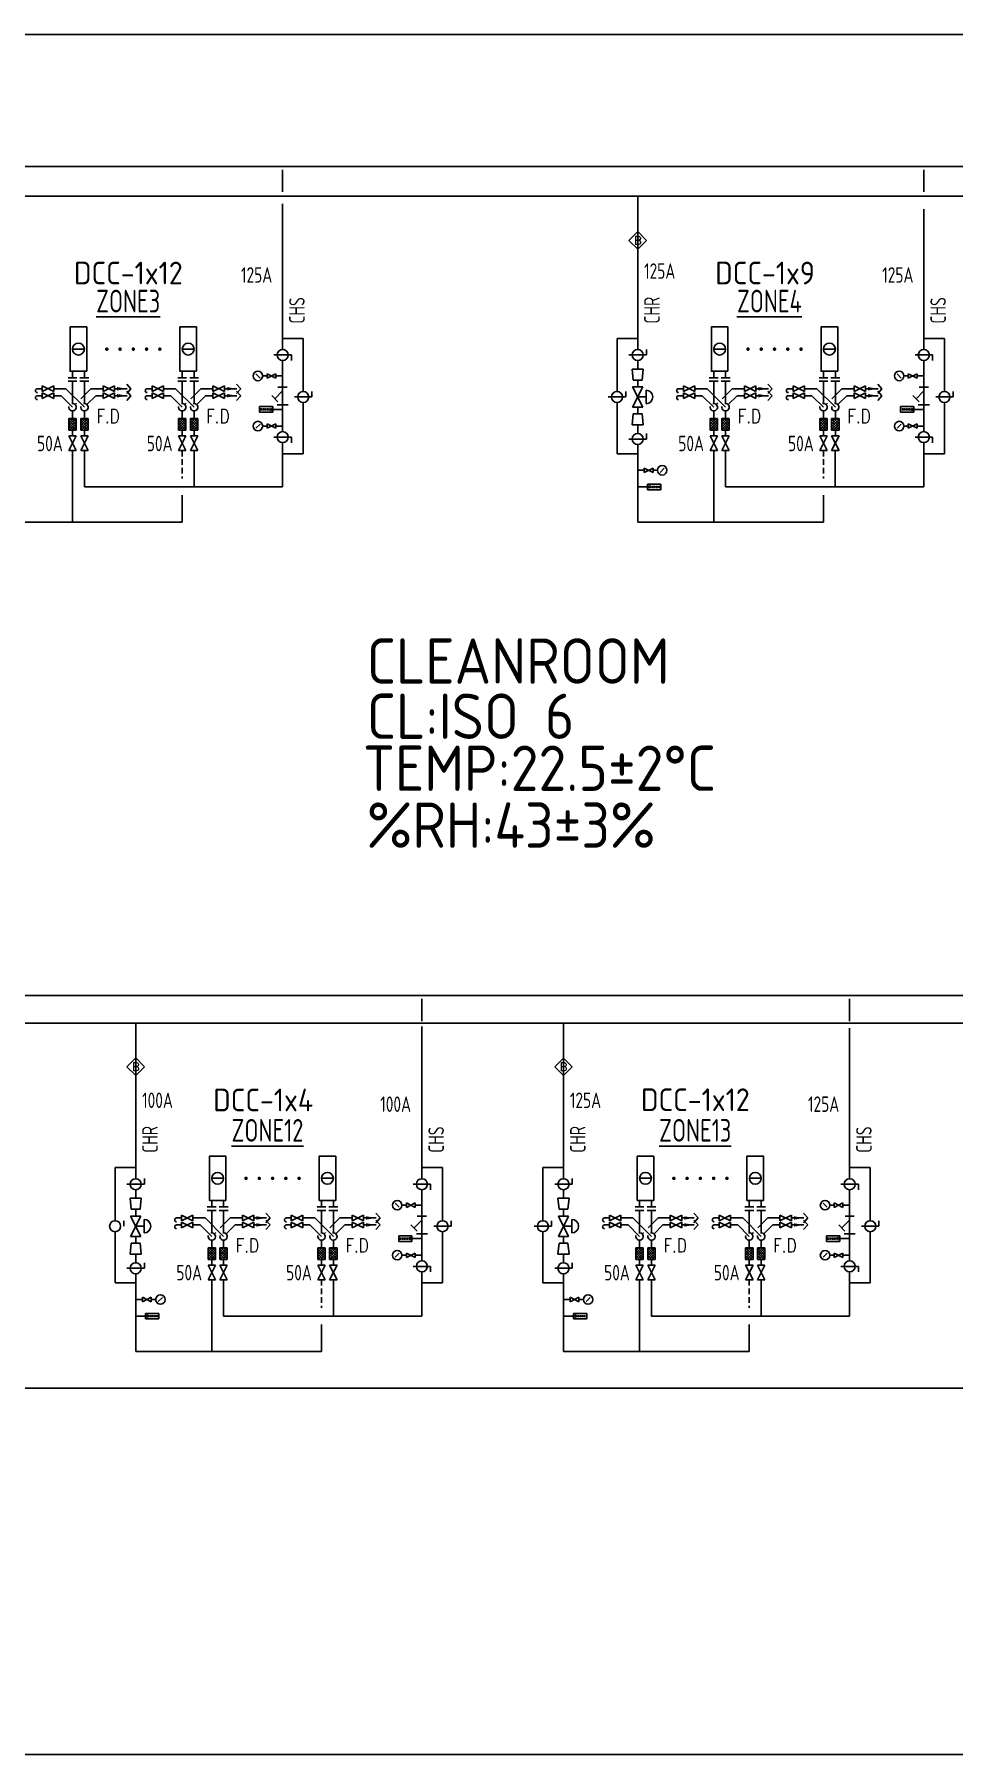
# Model space of a CAD drawing. Header units: millimetres. Extents: x 4929 to 7191, y -208 to 1486.
# Drawn here: x 5587.8 to 5790.6, y 722.6 to 1101.9 of the extents above; entities that cross this region are included whole.
import ezdxf
from ezdxf.enums import TextEntityAlignment as Align

# ---------------------------------------------------------------- set-up
doc = ezdxf.new("R2010")
doc.units = ezdxf.units.MM
doc.linetypes.add('HIDDEN', pattern=[9.525, 6.35, -3.175])
doc.linetypes.add('HIDDEN2', pattern=[0.1875, 0.125, -0.0625])
for name, color, linetype in [('0-CHR-中溫', 30, 'Continuous'), ('0-CHS-中溫', 3, 'Continuous'), ('A-DETL-01', 1, 'Continuous'), ('M-CEQPM-TEXT', 3, 'Continuous'), ('M-CPIPE-TEXT', 3, 'Continuous'), ('M-CPIPE-VAVE', 2, 'Continuous'), ('M-CWTR-PIPE', 130, 'Continuous'), ('M-EQPM-TXT', 4, 'Continuous'), ('M-HVAC-CMAH', 3, 'Continuous'), ('M-PIPE-CHWR20', 110, 'Continuous'), ('U-PCW-VALVE', 2, 'Continuous')]:
    doc.layers.add(name, color=color, linetype=linetype)
doc.styles.add('AA-TXT', font='isocp.shx', dxfattribs={"bigfont": 'chineset.shx'})
doc.styles.add('STDTEXT', font='simplex.shx', dxfattribs={"bigfont": 'china.shx'})

# ---------------------------------------------------------------- blocks, each defined once
blk = doc.blocks.new('DIM3')
blk.add_solid([(40, -6.7), (40, 6.7), (0, 0)])
blk = doc.blocks.new('DCC PIPE')
at = {"layer": 'U-PCW-VALVE'}
h = blk.add_hatch(dxfattribs=at)
h.set_pattern_fill('ANSI37', color=256, scale=2.66144, angle=90, style=0)
h.set_pattern_definition([(135, (188.80367, -130.49455), (-0.2352403, -0.2352403), []), (225, (188.80367, -130.49455), (0.2352403, -0.2352403), [])])
h.paths.add_polyline_path([(-0.67, 3.67), (-0.67, 5.8), (0.67, 5.8), (0.67, 3.67)])
h = blk.add_hatch(dxfattribs=at)
h.set_pattern_fill('ANSI37', color=256, scale=2.66144, angle=90, style=0)
h.set_pattern_definition([(135, (190.9487, -130.49455), (-0.2352403, -0.2352403), []), (225, (190.9487, -130.49455), (0.2352403, -0.2352403), [])])
h.paths.add_polyline_path([(1.48, 3.67), (1.48, 5.8), (2.81, 5.8), (2.81, 3.67)])
h = blk.add_hatch(dxfattribs=at)
h.set_pattern_fill('ANSI37', color=256, scale=2.66144, angle=90, style=0)
h.set_pattern_definition([(135, (208.65864, -130.49455), (-0.2352403, -0.2352403), []), (225, (208.65864, -130.49455), (0.2352403, -0.2352403), [])])
h.paths.add_polyline_path([(19.19, 3.67), (19.19, 5.8), (20.52, 5.8), (20.52, 3.67)])
h = blk.add_hatch(dxfattribs=at)
h.set_pattern_fill('ANSI37', color=256, scale=2.66144, angle=90, style=0)
h.set_pattern_definition([(135, (210.80367, -130.49455), (-0.2352403, -0.2352403), []), (225, (210.80367, -130.49455), (0.2352403, -0.2352403), [])])
h.paths.add_polyline_path([(21.33, 3.67), (21.33, 5.8), (22.67, 5.8), (22.67, 3.67)])
at = {"layer": '0-CHR-中溫', "ltscale": 1000}
for p, q in [((0, 12.53), (0, 8.51)), ((19.85, 12.53), (19.85, 8.51)), ((0, 7.18), (0, 5.8)), ((19.85, 7.18), (19.85, 5.8)), ((0, 3.67), (0, 2.67)), ((19.85, 3.67), (19.85, 2.67))]:
    blk.add_line(p, q, dxfattribs=at)
for centre in [(0, 7.84), (19.85, 7.84)]:
    blk.add_arc(centre, 0.667, 167.3219, 102.6781, dxfattribs=at)
at = {"layer": '0-CHS-中溫', "ltscale": 1000}
for p, q in [((2.15, 12.53), (2.15, 8.51)), ((22, 12.53), (22, 8.51)), ((2.15, 7.18), (2.15, 5.8)), ((22, 7.18), (22, 5.8)), ((2.15, 3.67), (2.15, 2.67)), ((22, 3.67), (22, 2.67))]:
    blk.add_line(p, q, dxfattribs=at)
for centre in [(2.15, 7.84), (22, 7.84)]:
    blk.add_arc(centre, 0.667, 167.3219, 102.6781, dxfattribs=at)
at = {"layer": 'M-CPIPE-VAVE'}
for p, q in [((-5.47, 11.18), (-6.35, 11.18)), ((-5.47, 9.92), (-6.35, 9.92)), ((-3.4, 11.7), (-5.47, 10.66)), ((-5.47, 11.7), (-3.4, 10.66)), ((-5.47, 11.7), (-5.47, 10.66)), ((-3.4, 10.44), (-5.47, 9.41)), ((-5.47, 10.44), (-3.4, 9.41)), ((-5.47, 10.44), (-5.47, 9.41)), ((-3.4, 10.66), (-3.4, 11.7)), ((-1.19, 11.18), (-3.4, 11.18)), ((-3.4, 9.41), (-3.4, 10.44)), ((-2.08, 9.92), (-3.4, 9.92)), ((0, 7.84), (-2.08, 9.92)), ((2.15, 7.84), (-1.19, 11.18)), ((1.53, 9.37), (3.34, 11.18)), ((2.62, 8.31), (4.23, 9.92)), ((3.34, 11.18), (5.55, 11.18)), ((4.23, 9.92), (5.55, 9.92)), ((5.55, 10.66), (5.55, 11.7)), ((7.62, 11.7), (5.55, 10.66)), ((5.55, 11.7), (7.62, 10.66)), ((5.55, 9.41), (5.55, 10.44)), ((7.62, 10.44), (5.55, 9.41)), ((5.55, 10.44), (7.62, 9.41)), ((7.62, 11.7), (7.62, 10.66)), ((9.89, 11.18), (7.62, 11.18)), ((7.62, 10.44), (7.62, 9.41)), ((9.89, 9.92), (7.62, 9.92)), ((9.81, 12.03), (10.58, 11.18)), ((9.81, 10.33), (10.58, 11.18)), ((9.81, 10.77), (10.58, 9.92)), ((9.81, 9.07), (10.58, 9.92)), ((14.38, 11.18), (13.5, 11.18)), ((14.38, 9.92), (13.5, 9.92)), ((16.45, 11.7), (14.38, 10.66)), ((14.38, 11.7), (16.45, 10.66)), ((14.38, 11.7), (14.38, 10.66)), ((16.45, 10.44), (14.38, 9.41)), ((14.38, 10.44), (16.45, 9.41)), ((14.38, 10.44), (14.38, 9.41)), ((16.45, 10.66), (16.45, 11.7)), ((18.66, 11.18), (16.45, 11.18)), ((16.45, 9.41), (16.45, 10.44)), ((17.77, 9.92), (16.45, 9.92)), ((19.85, 7.84), (17.77, 9.92)), ((22, 7.84), (18.66, 11.18)), ((21.38, 9.37), (23.19, 11.18)), ((22.47, 8.31), (24.08, 9.92)), ((23.19, 11.18), (25.4, 11.18)), ((24.08, 9.92), (25.4, 9.92)), ((25.4, 10.66), (25.4, 11.7)), ((27.47, 11.7), (25.4, 10.66)), ((25.4, 11.7), (27.47, 10.66)), ((25.4, 9.41), (25.4, 10.44)), ((27.47, 10.44), (25.4, 9.41)), ((25.4, 10.44), (27.47, 9.41)), ((27.47, 11.7), (27.47, 10.66)), ((29.74, 11.18), (27.47, 11.18)), ((27.47, 10.44), (27.47, 9.41)), ((29.74, 9.92), (27.47, 9.92)), ((29.67, 12.03), (30.44, 11.18)), ((29.67, 10.33), (30.44, 11.18)), ((29.67, 10.77), (30.44, 9.92)), ((29.67, 9.07), (30.44, 9.92)), ((0.47, 8.31), (0.74, 8.58)), ((20.33, 8.31), (20.59, 8.58))]:
    blk.add_line(p, q, dxfattribs=at)
for centre in [(-6.35, 10.83), (-6.35, 9.57), (13.5, 10.83), (13.5, 9.57)]:
    blk.add_arc(centre, 0.35, 90, 270, dxfattribs=at)
at = {"layer": 'M-CWTR-PIPE'}
for p, q in [((0.18, 18.35), (1.96, 18.35)), ((20.04, 18.35), (21.82, 18.35)), ((-0.8, 13.17), (0.8, 13.17)), ((0, 14.35), (0, 13.17)), ((2.95, 13.17), (1.35, 13.17)), ((2.15, 14.35), (2.15, 13.17)), ((19.05, 13.17), (20.65, 13.17)), ((19.85, 14.35), (19.85, 13.17)), ((22.8, 13.17), (21.2, 13.17)), ((22, 14.35), (22, 13.17))]:
    blk.add_line(p, q, dxfattribs=at)
for points in [[(2.57, 14.35), (2.57, 22.35), (-0.43, 22.35), (-0.43, 14.35)], [(22.43, 14.35), (22.43, 22.35), (19.43, 22.35), (19.43, 14.35)]]:
    blk.add_lwpolyline(points, close=True, dxfattribs=at)
for centre in [(1.07, 18.35), (20.93, 18.35)]:
    blk.add_circle(centre, 1.07, dxfattribs=at)
at = {"layer": 'M-HVAC-CMAH', "const_width": 0.32}
for points in [[(6.36, 18.34, 1), (6.04, 18.34, 1)], [(8.76, 18.34, 1), (8.44, 18.34, 1)], [(11.16, 18.34, 1), (10.84, 18.34, 1)], [(13.56, 18.34, 1), (13.24, 18.34, 1)], [(15.96, 18.34, 1), (15.64, 18.34, 1)]]:
    blk.add_lwpolyline(points, format="xyb", close=True, dxfattribs=at)
at = {"layer": 'U-PCW-VALVE'}
for p, q in [((-0.8, 12.53), (0.8, 12.53)), ((2.95, 12.53), (1.35, 12.53)), ((19.05, 12.53), (20.65, 12.53)), ((22.8, 12.53), (21.2, 12.53)), ((-0.67, 5.8), (0.67, 5.8)), ((-0.67, 3.67), (-0.67, 5.8)), ((0.67, 3.67), (-0.67, 3.67)), ((0.67, 5.8), (0.67, 3.67)), ((1.48, 5.8), (2.81, 5.8)), ((1.48, 3.67), (1.48, 5.8)), ((2.81, 3.67), (1.48, 3.67)), ((2.81, 5.8), (2.81, 3.67)), ((19.19, 5.8), (20.52, 5.8)), ((19.19, 3.67), (19.19, 5.8)), ((20.52, 3.67), (19.19, 3.67)), ((20.52, 5.8), (20.52, 3.67)), ((21.33, 5.8), (22.67, 5.8)), ((21.33, 3.67), (21.33, 5.8)), ((22.67, 3.67), (21.33, 3.67)), ((22.67, 5.8), (22.67, 3.67)), ((0.67, 2.67), (-0.67, 2.67)), ((-0.67, 0), (0.67, 2.67)), ((-0.67, 2.67), (0.67, 0)), ((-0.67, 0), (0.67, 0)), ((1.48, 2.67), (2.81, 2.67)), ((2.81, 2.67), (1.48, 0)), ((2.81, 0), (1.48, 2.67)), ((2.81, 0), (1.48, 0)), ((20.52, 2.67), (19.19, 2.67)), ((19.19, 2.67), (20.52, 0)), ((19.19, 0), (20.52, 2.67)), ((19.19, 0), (20.52, 0)), ((21.33, 2.67), (22.67, 2.67)), ((22.67, 0), (21.33, 2.67)), ((22.67, 2.67), (21.33, 0)), ((22.67, 0), (21.33, 0))]:
    blk.add_line(p, q, dxfattribs=at)
at = {"layer": 'M-CPIPE-VAVE', "linetype": 'HIDDEN2', "xscale": -0.04545454545450411, "yscale": 0.04545454545450411, "zscale": 0.045454545454545}
for p in [(9.89, 11.18), (9.89, 9.92), (29.74, 11.18), (29.74, 9.92)]:
    blk.add_blockref('DIM3', p, dxfattribs=at)

msp = doc.modelspace()

# ---------------------------------------------------------------- linework, layer by layer
at = {"layer": '0-CHR-中溫', "ltscale": 1000}
for p, q in [((5183.71, 1066.26), (6147.72, 1066.27)), ((5254.02, 1066.26), (6147.73, 1066.26)), ((5720.91, 1032.41), (5720.91, 1066.19)), ((5716.36, 1034.88), (5716.36, 1023.18)), ((5720.91, 1034.88), (5716.36, 1034.88)), ((5720.91, 1030), (5720.91, 1028.12)), ((5720.91, 1025.68), (5720.91, 1024.21)), ((5716.36, 1020.74), (5716.36, 1009.45)), ((5720.91, 1018.23), (5720.91, 1019.7)), ((5720.91, 1015.79), (5720.91, 1013.91)), ((5596.22, 1010.14), (5596.22, 994.33)), ((5720.91, 1009.45), (5716.36, 1009.45)), ((5720.91, 1011.47), (5720.91, 994.33)), ((5737.69, 1010.14), (5737.69, 994.33)), ((5620.43, 1000.3), (5620.43, 994.33)), ((5761.9, 1000.3), (5761.9, 994.33)), ((5579.44, 994.33), (5596.22, 994.33)), ((5620.43, 994.33), (5596.22, 994.33)), ((5720.91, 994.33), (5737.69, 994.33)), ((5761.9, 994.33), (5737.69, 994.33)), ((5086.07, 883.92), (6071.34, 883.91)), ((5610.16, 849.57), (5610.16, 883.98)), ((5704.54, 849.57), (5704.54, 883.97)), ((5605.62, 852.04), (5605.62, 840.34)), ((5610.16, 852.04), (5605.62, 852.04)), ((5700, 852.04), (5700, 840.34)), ((5704.54, 852.04), (5700, 852.04)), ((5610.16, 847.17), (5610.16, 845.28)), ((5704.54, 847.17), (5704.54, 845.28)), ((5610.16, 842.84), (5610.16, 841.37)), ((5704.54, 842.84), (5704.54, 841.37)), ((5605.62, 837.9), (5605.62, 826.61)), ((5610.16, 835.39), (5610.16, 836.86)), ((5700, 837.9), (5700, 826.61)), ((5704.54, 835.39), (5704.54, 836.86)), ((5610.16, 832.95), (5610.16, 831.07)), ((5704.54, 832.95), (5704.54, 831.07)), ((5610.16, 828.63), (5610.16, 811.49)), ((5626.94, 827.3), (5626.94, 811.49)), ((5704.54, 828.63), (5704.54, 811.49)), ((5721.33, 827.3), (5721.33, 811.49)), ((5610.16, 826.61), (5605.62, 826.61)), ((5704.54, 826.61), (5700, 826.61)), ((5651.16, 817.46), (5651.16, 811.49)), ((5745.54, 817.46), (5745.54, 811.49)), ((5610.16, 811.49), (5626.94, 811.49)), ((5651.16, 811.49), (5626.94, 811.49)), ((5704.54, 811.49), (5721.33, 811.49)), ((5745.54, 811.49), (5721.33, 811.49))]:
    msp.add_line(p, q, dxfattribs=at)
at = {"layer": '0-CHR-中溫'}
for p, q in [((5718.98, 1056.49), (5720.91, 1058.42)), ((5720.91, 1058.42), (5722.83, 1056.49)), ((5718.98, 1056.49), (5720.91, 1054.57)), ((5722.83, 1056.49), (5720.91, 1054.57)), ((5608.24, 874.28), (5610.16, 876.21)), ((5610.16, 876.21), (5612.09, 874.28)), ((5702.62, 874.27), (5704.54, 876.2)), ((5704.54, 876.2), (5706.47, 874.27)), ((5608.24, 874.28), (5610.16, 872.36)), ((5612.09, 874.28), (5610.16, 872.36)), ((5702.62, 874.27), (5704.54, 872.35)), ((5706.47, 874.27), (5704.54, 872.35))]:
    msp.add_line(p, q, dxfattribs=at)
at = {"layer": '0-CHS-中溫', "ltscale": 1000}
for p, q in [((5174.11, 1072.8), (6210.85, 1072.8)), ((5642.57, 1072.08), (5642.57, 1067.2)), ((5784.04, 1072.08), (5784.04, 1067.2)), ((5642.57, 1032.44), (5642.57, 1064.52)), ((5784.04, 1032.44), (5784.04, 1063.34)), ((5642.57, 1034.88), (5647.12, 1034.88)), ((5647.12, 1023.18), (5647.12, 1034.88)), ((5784.04, 1034.88), (5788.59, 1034.88)), ((5788.59, 1023.18), (5788.59, 1034.88)), ((5642.57, 1014.33), (5642.57, 1030)), ((5784.04, 1014.33), (5784.04, 1030)), ((5647.12, 1009.45), (5647.12, 1020.74)), ((5788.59, 1009.45), (5788.59, 1020.74)), ((5598.83, 1010.14), (5598.83, 1002.13)), ((5623.05, 1010.14), (5623.05, 1002.13)), ((5642.57, 1002.13), (5642.57, 1011.89)), ((5642.57, 1009.45), (5647.12, 1009.45)), ((5740.3, 1010.14), (5740.3, 1002.13)), ((5764.52, 1010.14), (5764.52, 1002.13)), ((5784.04, 1002.13), (5784.04, 1011.89)), ((5784.04, 1009.45), (5788.59, 1009.45)), ((5623.05, 1002.13), (5598.83, 1002.13)), ((5623.05, 1002.13), (5642.57, 1002.13)), ((5764.52, 1002.13), (5740.3, 1002.13)), ((5764.52, 1002.13), (5784.04, 1002.13)), ((5086.07, 889.97), (6134.47, 889.97)), ((5673.3, 889.24), (5673.3, 884.36)), ((5767.68, 889.24), (5767.68, 884.36)), ((5673.3, 849.6), (5673.3, 883.16)), ((5767.68, 849.6), (5767.68, 882.8)), ((5673.3, 852.04), (5677.85, 852.04)), ((5677.85, 840.34), (5677.85, 852.04)), ((5767.68, 852.04), (5772.23, 852.04)), ((5772.23, 840.34), (5772.23, 852.04)), ((5673.3, 831.49), (5673.3, 847.17)), ((5767.68, 831.49), (5767.68, 847.17)), ((5677.85, 826.61), (5677.85, 837.9)), ((5772.23, 826.61), (5772.23, 837.9)), ((5629.56, 827.3), (5629.56, 819.29)), ((5653.78, 827.3), (5653.78, 819.29)), ((5673.3, 819.29), (5673.3, 829.05)), ((5723.94, 827.3), (5723.94, 819.29)), ((5748.16, 827.3), (5748.16, 819.29)), ((5767.68, 819.29), (5767.68, 829.05)), ((5673.3, 826.61), (5677.85, 826.61)), ((5767.68, 826.61), (5772.23, 826.61)), ((5653.78, 819.29), (5629.56, 819.29)), ((5653.78, 819.29), (5673.3, 819.29)), ((5748.16, 819.29), (5723.94, 819.29)), ((5748.16, 819.29), (5767.68, 819.29))]:
    msp.add_line(p, q, dxfattribs=at)
at = {"layer": 'A-DETL-01', "linetype": 'Continuous'}
for p, q in [((6522.53, 1101.91), (5256.29, 1101.91)), ((6521.33, 803.41), (5253.33, 803.41)), ((6521, 722.61), (5253.33, 722.61))]:
    msp.add_line(p, q, dxfattribs=at)
at = {"layer": 'M-PIPE-CHWR20', "ltscale": 0.1}
for p, q in [((5719.93, 1025.68), (5719.68, 1028.12)), ((5719.68, 1028.12), (5722.13, 1028.12)), ((5721.88, 1025.68), (5722.13, 1028.12)), ((5721.88, 1025.68), (5719.93, 1025.68)), ((5719.93, 1018.23), (5719.68, 1015.79)), ((5721.88, 1018.23), (5719.93, 1018.23)), ((5721.88, 1018.23), (5722.13, 1015.79)), ((5719.68, 1015.79), (5722.13, 1015.79)), ((5609.19, 842.84), (5608.94, 845.28)), ((5608.94, 845.28), (5611.38, 845.28)), ((5611.14, 842.84), (5609.19, 842.84)), ((5611.14, 842.84), (5611.38, 845.28)), ((5703.57, 842.84), (5703.32, 845.28)), ((5703.32, 845.28), (5705.77, 845.28)), ((5705.52, 842.84), (5703.57, 842.84)), ((5705.52, 842.84), (5705.77, 845.28)), ((5609.19, 835.39), (5608.94, 832.95)), ((5611.14, 835.39), (5609.19, 835.39)), ((5611.14, 835.39), (5611.38, 832.95)), ((5703.57, 835.39), (5703.32, 832.95)), ((5705.52, 835.39), (5703.57, 835.39)), ((5705.52, 835.39), (5705.77, 832.95)), ((5608.94, 832.95), (5611.38, 832.95)), ((5703.32, 832.95), (5705.77, 832.95))]:
    msp.add_line(p, q, dxfattribs=at)
at = {"layer": 'M-PIPE-CHWR20', "linetype": 'HIDDEN', "ltscale": 0.2}
for p, q in [((5620.43, 1010.14), (5620.43, 1003.96)), ((5761.9, 1010.14), (5761.9, 1003.96)), ((5651.16, 827.3), (5651.16, 821.12)), ((5745.54, 827.3), (5745.54, 821.12))]:
    msp.add_line(p, q, dxfattribs=at)
at = {"layer": 'U-PCW-VALVE'}
for p, q in [((5722.83, 1031.22), (5722.83, 1032.45)), ((5640.65, 1031.22), (5644.5, 1031.22)), ((5644.5, 1031.22), (5644.5, 1030)), ((5718.98, 1031.22), (5722.83, 1031.22)), ((5782.12, 1031.22), (5785.97, 1031.22)), ((5785.97, 1031.22), (5785.97, 1030)), ((5637.59, 1026.14), (5636.69, 1027.04)), ((5638.18, 1026.59), (5639.15, 1026.59)), ((5639.15, 1027.08), (5639.15, 1026.1)), ((5641.1, 1026.1), (5639.15, 1027.08)), ((5639.15, 1026.1), (5641.1, 1027.08)), ((5641.1, 1026.1), (5641.1, 1027.08)), ((5641.1, 1026.59), (5642.57, 1026.59)), ((5641.55, 1024.15), (5643.59, 1024.15)), ((5719.78, 1024.21), (5722.04, 1024.21)), ((5719.78, 1019.7), (5722.04, 1024.21)), ((5719.78, 1024.21), (5722.04, 1019.7)), ((5779.06, 1026.14), (5778.16, 1027.04)), ((5779.65, 1026.59), (5780.62, 1026.59)), ((5780.62, 1027.08), (5780.62, 1026.1)), ((5782.58, 1026.1), (5780.62, 1027.08)), ((5780.62, 1026.1), (5782.58, 1027.08)), ((5782.58, 1026.1), (5782.58, 1027.08)), ((5782.58, 1026.59), (5784.04, 1026.59)), ((5783.02, 1024.15), (5785.06, 1024.15)), ((5640.16, 1022.27), (5641.53, 1020.89)), ((5640.16, 1022.27), (5641.53, 1020.89)), ((5642.57, 1023.31), (5640.85, 1021.58)), ((5645.19, 1021.96), (5649.05, 1021.96)), ((5649.05, 1021.96), (5649.05, 1023.18)), ((5714.43, 1021.96), (5718.29, 1021.96)), ((5718.29, 1021.96), (5718.29, 1023.18)), ((5722.76, 1021.96), (5720.91, 1021.96)), ((5722.76, 1023.45), (5722.76, 1020.5)), ((5781.63, 1022.27), (5783.01, 1020.89)), ((5781.63, 1022.27), (5783.01, 1020.89)), ((5784.04, 1023.31), (5782.32, 1021.58)), ((5786.66, 1021.96), (5790.52, 1021.96)), ((5790.52, 1021.96), (5790.52, 1023.18)), ((5637.46, 1018.6), (5637.46, 1019.83)), ((5637.46, 1018.6), (5637.46, 1019.83)), ((5637.46, 1019.83), (5640.4, 1019.83)), ((5637.46, 1019.83), (5640.4, 1019.83)), ((5637.46, 1018.6), (5640.4, 1018.6)), ((5637.46, 1018.6), (5640.4, 1018.6)), ((5637.71, 1019.21), (5639.73, 1019.21)), ((5637.71, 1019.21), (5639.73, 1019.21)), ((5637.85, 1018.97), (5637.85, 1019.46)), ((5637.85, 1018.97), (5637.85, 1019.46)), ((5638.34, 1018.97), (5638.34, 1019.46)), ((5638.34, 1018.97), (5638.34, 1019.46)), ((5638.83, 1018.97), (5638.83, 1019.46)), ((5638.83, 1018.97), (5638.83, 1019.46)), ((5639.32, 1018.97), (5639.32, 1019.46)), ((5639.32, 1018.97), (5639.32, 1019.46)), ((5640.4, 1018.6), (5640.4, 1019.83)), ((5640.4, 1018.6), (5640.4, 1019.83)), ((5640.4, 1019.21), (5642.57, 1019.21)), ((5640.4, 1019.21), (5642.57, 1019.21)), ((5641.35, 1020.25), (5643.79, 1020.25)), ((5641.55, 1020.25), (5643.59, 1020.25)), ((5722.04, 1019.7), (5719.78, 1019.7)), ((5778.93, 1018.6), (5778.93, 1019.83)), ((5778.93, 1018.6), (5778.93, 1019.83)), ((5778.93, 1019.83), (5781.87, 1019.83)), ((5778.93, 1019.83), (5781.87, 1019.83)), ((5778.93, 1018.6), (5781.87, 1018.6)), ((5778.93, 1018.6), (5781.87, 1018.6)), ((5779.18, 1019.21), (5781.2, 1019.21)), ((5779.18, 1019.21), (5781.2, 1019.21)), ((5779.32, 1018.97), (5779.32, 1019.46)), ((5779.32, 1018.97), (5779.32, 1019.46)), ((5779.81, 1018.97), (5779.81, 1019.46)), ((5779.81, 1018.97), (5779.81, 1019.46)), ((5780.3, 1018.97), (5780.3, 1019.46)), ((5780.3, 1018.97), (5780.3, 1019.46)), ((5780.79, 1018.97), (5780.79, 1019.46)), ((5780.79, 1018.97), (5780.79, 1019.46)), ((5781.87, 1018.6), (5781.87, 1019.83)), ((5781.87, 1018.6), (5781.87, 1019.83)), ((5781.87, 1019.21), (5784.04, 1019.21)), ((5781.87, 1019.21), (5784.04, 1019.21)), ((5782.82, 1020.25), (5785.26, 1020.25)), ((5783.02, 1020.25), (5785.06, 1020.25)), ((5637.59, 1016), (5636.69, 1015.11)), ((5638.18, 1015.56), (5639.15, 1015.56)), ((5639.15, 1015.07), (5639.15, 1016.04)), ((5641.1, 1016.04), (5639.15, 1015.07)), ((5639.15, 1016.04), (5641.1, 1015.07)), ((5640.65, 1013.11), (5644.5, 1013.11)), ((5641.1, 1016.04), (5641.1, 1015.07)), ((5641.1, 1015.56), (5642.57, 1015.56)), ((5644.5, 1013.11), (5644.5, 1011.88)), ((5722.83, 1012.69), (5722.83, 1013.91)), ((5779.06, 1016), (5778.16, 1015.11)), ((5779.65, 1015.56), (5780.62, 1015.56)), ((5780.62, 1015.07), (5780.62, 1016.04)), ((5782.58, 1016.04), (5780.62, 1015.07)), ((5780.62, 1016.04), (5782.58, 1015.07)), ((5782.12, 1013.11), (5785.97, 1013.11)), ((5782.58, 1016.04), (5782.58, 1015.07)), ((5782.58, 1015.56), (5784.04, 1015.56)), ((5785.97, 1013.11), (5785.97, 1011.88)), ((5718.98, 1012.69), (5722.83, 1012.69)), ((5722.37, 1005.79), (5720.91, 1005.79)), ((5722.37, 1005.3), (5722.37, 1006.28)), ((5722.37, 1005.3), (5724.33, 1006.28)), ((5724.33, 1005.3), (5722.37, 1006.28)), ((5724.33, 1006.28), (5724.33, 1005.3)), ((5725.3, 1005.79), (5724.33, 1005.79)), ((5725.89, 1005.34), (5726.79, 1006.24)), ((5723.08, 1002.13), (5720.91, 1002.13)), ((5723.08, 1002.13), (5720.91, 1002.13)), ((5723.08, 1002.74), (5723.08, 1001.52)), ((5723.08, 1002.74), (5723.08, 1001.52)), ((5726.02, 1002.74), (5723.08, 1002.74)), ((5726.02, 1002.74), (5723.08, 1002.74)), ((5726.02, 1001.52), (5723.08, 1001.52)), ((5726.02, 1001.52), (5723.08, 1001.52)), ((5725.77, 1002.13), (5723.75, 1002.13)), ((5725.77, 1002.13), (5723.75, 1002.13)), ((5724.16, 1002.38), (5724.16, 1001.89)), ((5724.16, 1002.38), (5724.16, 1001.89)), ((5724.65, 1002.38), (5724.65, 1001.89)), ((5724.65, 1002.38), (5724.65, 1001.89)), ((5725.14, 1002.38), (5725.14, 1001.89)), ((5725.14, 1002.38), (5725.14, 1001.89)), ((5725.63, 1002.38), (5725.63, 1001.89)), ((5725.63, 1002.38), (5725.63, 1001.89)), ((5726.02, 1002.74), (5726.02, 1001.52)), ((5726.02, 1002.74), (5726.02, 1001.52)), ((5608.24, 848.38), (5612.09, 848.38)), ((5612.09, 848.38), (5612.09, 849.61)), ((5671.37, 848.38), (5675.23, 848.38)), ((5675.23, 848.38), (5675.23, 847.16)), ((5702.62, 848.38), (5706.47, 848.38)), ((5706.47, 848.38), (5706.47, 849.61)), ((5765.75, 848.38), (5769.61, 848.38)), ((5769.61, 848.38), (5769.61, 847.16)), ((5668.31, 843.3), (5667.42, 844.2)), ((5668.9, 843.75), (5669.88, 843.75)), ((5669.88, 844.24), (5669.88, 843.26)), ((5671.83, 843.26), (5669.88, 844.24)), ((5669.88, 843.26), (5671.83, 844.24)), ((5671.83, 843.26), (5671.83, 844.24)), ((5671.83, 843.75), (5673.3, 843.75)), ((5762.69, 843.3), (5761.8, 844.2)), ((5763.28, 843.75), (5764.26, 843.75)), ((5764.26, 844.24), (5764.26, 843.26)), ((5766.21, 843.26), (5764.26, 844.24)), ((5764.26, 843.26), (5766.21, 844.24)), ((5766.21, 843.26), (5766.21, 844.24)), ((5766.21, 843.75), (5767.68, 843.75)), ((5607.54, 839.12), (5607.54, 840.34)), ((5609.03, 841.37), (5611.29, 841.37)), ((5609.03, 836.86), (5611.29, 841.37)), ((5609.03, 841.37), (5611.29, 836.86)), ((5612.01, 839.12), (5610.16, 839.12)), ((5612.01, 840.62), (5612.01, 837.66)), ((5670.88, 839.43), (5672.26, 838.05)), ((5670.88, 839.43), (5672.26, 838.05)), ((5673.3, 840.47), (5671.57, 838.74)), ((5672.28, 841.31), (5674.32, 841.31)), ((5675.92, 839.12), (5679.77, 839.12)), ((5679.77, 839.12), (5679.77, 840.34)), ((5698.07, 839.12), (5701.92, 839.12)), ((5701.92, 839.12), (5701.92, 840.34)), ((5703.41, 841.37), (5705.67, 841.37)), ((5703.41, 836.86), (5705.67, 841.37)), ((5703.41, 841.37), (5705.67, 836.86)), ((5706.39, 839.12), (5704.54, 839.12)), ((5706.39, 840.62), (5706.39, 837.66)), ((5765.26, 839.43), (5766.64, 838.05)), ((5765.26, 839.43), (5766.64, 838.05)), ((5767.68, 840.47), (5765.95, 838.74)), ((5766.66, 841.31), (5768.7, 841.31)), ((5770.3, 839.12), (5774.15, 839.12)), ((5774.15, 839.12), (5774.15, 840.34)), ((5611.29, 836.86), (5609.03, 836.86)), ((5668.18, 835.76), (5668.18, 836.99)), ((5668.18, 835.76), (5668.18, 836.99)), ((5668.18, 836.99), (5671.12, 836.99)), ((5668.18, 836.99), (5671.12, 836.99)), ((5668.18, 835.76), (5671.12, 835.76)), ((5668.18, 835.76), (5671.12, 835.76)), ((5668.44, 836.38), (5670.46, 836.38)), ((5668.44, 836.38), (5670.46, 836.38)), ((5668.58, 836.13), (5668.58, 836.62)), ((5668.58, 836.13), (5668.58, 836.62)), ((5669.07, 836.13), (5669.07, 836.62)), ((5669.07, 836.13), (5669.07, 836.62)), ((5669.56, 836.13), (5669.56, 836.62)), ((5669.56, 836.13), (5669.56, 836.62)), ((5670.05, 836.13), (5670.05, 836.62)), ((5670.05, 836.13), (5670.05, 836.62)), ((5671.12, 835.76), (5671.12, 836.99)), ((5671.12, 835.76), (5671.12, 836.99)), ((5671.12, 836.38), (5673.3, 836.38)), ((5671.12, 836.38), (5673.3, 836.38)), ((5672.08, 837.41), (5674.52, 837.41)), ((5672.28, 837.41), (5674.32, 837.41)), ((5705.67, 836.86), (5703.41, 836.86)), ((5762.56, 835.76), (5762.56, 836.99)), ((5762.56, 835.76), (5762.56, 836.99)), ((5762.56, 836.99), (5765.5, 836.99)), ((5762.56, 836.99), (5765.5, 836.99)), ((5762.56, 835.76), (5765.5, 835.76)), ((5762.56, 835.76), (5765.5, 835.76)), ((5762.82, 836.38), (5764.84, 836.38)), ((5762.82, 836.38), (5764.84, 836.38)), ((5762.96, 836.13), (5762.96, 836.62)), ((5762.96, 836.13), (5762.96, 836.62)), ((5763.45, 836.13), (5763.45, 836.62)), ((5763.45, 836.13), (5763.45, 836.62)), ((5763.94, 836.13), (5763.94, 836.62)), ((5763.94, 836.13), (5763.94, 836.62)), ((5764.43, 836.13), (5764.43, 836.62)), ((5764.43, 836.13), (5764.43, 836.62)), ((5765.5, 835.76), (5765.5, 836.99)), ((5765.5, 835.76), (5765.5, 836.99)), ((5765.5, 836.38), (5767.68, 836.38)), ((5765.5, 836.38), (5767.68, 836.38)), ((5766.46, 837.41), (5768.9, 837.41)), ((5766.66, 837.41), (5768.7, 837.41)), ((5612.09, 829.85), (5612.09, 831.07)), ((5668.31, 833.16), (5667.42, 832.27)), ((5668.9, 832.72), (5669.88, 832.72)), ((5669.88, 832.23), (5669.88, 833.2)), ((5671.83, 833.2), (5669.88, 832.23)), ((5669.88, 833.2), (5671.83, 832.23)), ((5671.83, 833.2), (5671.83, 832.23)), ((5671.83, 832.72), (5673.3, 832.72)), ((5706.47, 829.85), (5706.47, 831.07)), ((5762.69, 833.16), (5761.8, 832.27)), ((5763.28, 832.72), (5764.26, 832.72)), ((5764.26, 832.23), (5764.26, 833.2)), ((5766.21, 833.2), (5764.26, 832.23)), ((5764.26, 833.2), (5766.21, 832.23)), ((5766.21, 833.2), (5766.21, 832.23)), ((5766.21, 832.72), (5767.68, 832.72)), ((5608.24, 829.85), (5612.09, 829.85)), ((5671.37, 830.27), (5675.23, 830.27)), ((5675.23, 830.27), (5675.23, 829.05)), ((5702.62, 829.85), (5706.47, 829.85)), ((5765.75, 830.27), (5769.61, 830.27)), ((5769.61, 830.27), (5769.61, 829.05)), ((5611.63, 822.46), (5611.63, 823.44)), ((5611.63, 822.46), (5613.58, 823.44)), ((5613.58, 822.46), (5611.63, 823.44)), ((5613.58, 823.44), (5613.58, 822.46)), ((5615.15, 822.5), (5616.05, 823.4)), ((5706.01, 822.46), (5706.01, 823.44)), ((5706.01, 822.46), (5707.96, 823.44)), ((5707.96, 822.46), (5706.01, 823.44)), ((5707.96, 823.44), (5707.96, 822.46)), ((5709.53, 822.5), (5710.43, 823.4)), ((5611.63, 822.95), (5610.16, 822.95)), ((5612.34, 819.29), (5610.16, 819.29)), ((5612.34, 819.29), (5610.16, 819.29)), ((5612.34, 819.9), (5612.34, 818.68)), ((5612.34, 819.9), (5612.34, 818.68)), ((5615.28, 819.9), (5612.34, 819.9)), ((5615.28, 819.9), (5612.34, 819.9)), ((5615.03, 819.29), (5613, 819.29)), ((5615.03, 819.29), (5613, 819.29)), ((5613.41, 819.54), (5613.41, 819.05)), ((5613.41, 819.54), (5613.41, 819.05)), ((5614.56, 822.95), (5613.58, 822.95)), ((5613.9, 819.54), (5613.9, 819.05)), ((5613.9, 819.54), (5613.9, 819.05)), ((5614.39, 819.54), (5614.39, 819.05)), ((5614.39, 819.54), (5614.39, 819.05)), ((5614.88, 819.54), (5614.88, 819.05)), ((5614.88, 819.54), (5614.88, 819.05)), ((5615.28, 819.9), (5615.28, 818.68)), ((5615.28, 819.9), (5615.28, 818.68)), ((5706.01, 822.95), (5704.54, 822.95)), ((5706.72, 819.29), (5704.54, 819.29)), ((5706.72, 819.29), (5704.54, 819.29)), ((5706.72, 819.9), (5706.72, 818.68)), ((5706.72, 819.9), (5706.72, 818.68)), ((5709.66, 819.9), (5706.72, 819.9)), ((5709.66, 819.9), (5706.72, 819.9)), ((5709.41, 819.29), (5707.38, 819.29)), ((5709.41, 819.29), (5707.38, 819.29)), ((5707.79, 819.54), (5707.79, 819.05)), ((5707.79, 819.54), (5707.79, 819.05)), ((5708.94, 822.95), (5707.96, 822.95)), ((5708.28, 819.54), (5708.28, 819.05)), ((5708.28, 819.54), (5708.28, 819.05)), ((5708.77, 819.54), (5708.77, 819.05)), ((5708.77, 819.54), (5708.77, 819.05)), ((5709.26, 819.54), (5709.26, 819.05)), ((5709.26, 819.54), (5709.26, 819.05)), ((5709.66, 819.9), (5709.66, 818.68)), ((5709.66, 819.9), (5709.66, 818.68)), ((5615.28, 818.68), (5612.34, 818.68)), ((5615.28, 818.68), (5612.34, 818.68)), ((5709.66, 818.68), (5706.72, 818.68)), ((5709.66, 818.68), (5706.72, 818.68))]:
    msp.add_line(p, q, dxfattribs=at)
for centre, radius in [((5642.57, 1031.22), 1.22), ((5720.91, 1031.22), 1.22), ((5784.04, 1031.22), 1.22), ((5637.14, 1026.59), 1.04), ((5778.61, 1026.59), 1.04), ((5647.12, 1021.96), 1.22), ((5716.36, 1021.96), 1.22), ((5788.59, 1021.96), 1.22), ((5637.14, 1015.56), 1.04), ((5639.95, 1019.21), 0.218), ((5639.95, 1019.21), 0.218), ((5778.61, 1015.56), 1.04), ((5781.42, 1019.21), 0.218), ((5781.42, 1019.21), 0.218), ((5642.57, 1013.11), 1.22), ((5720.91, 1012.69), 1.22), ((5784.04, 1013.11), 1.22), ((5726.34, 1005.79), 1.04), ((5723.53, 1002.13), 0.218), ((5723.53, 1002.13), 0.218), ((5610.16, 848.38), 1.22), ((5673.3, 848.38), 1.22), ((5704.54, 848.38), 1.22), ((5767.68, 848.38), 1.22), ((5667.87, 843.75), 1.04), ((5762.25, 843.75), 1.04), ((5605.62, 839.12), 1.22), ((5677.85, 839.12), 1.22), ((5700, 839.12), 1.22), ((5772.23, 839.12), 1.22), ((5670.68, 836.38), 0.218), ((5670.68, 836.38), 0.218), ((5765.06, 836.38), 0.218), ((5765.06, 836.38), 0.218), ((5610.16, 829.85), 1.22), ((5667.87, 832.72), 1.04), ((5673.3, 830.27), 1.22), ((5704.54, 829.85), 1.22), ((5762.25, 832.72), 1.04), ((5767.68, 830.27), 1.22), ((5615.6, 822.95), 1.04), ((5709.98, 822.95), 1.04), ((5612.79, 819.29), 0.218), ((5612.79, 819.29), 0.218), ((5707.17, 819.29), 0.218), ((5707.17, 819.29), 0.218)]:
    msp.add_circle(centre, radius, dxfattribs=at)
for centre in [(5722.76, 1021.97), (5612.01, 839.13), (5706.39, 839.13)]:
    msp.add_arc(centre, 1.49, 270, 90, dxfattribs=at)

# ---------------------------------------------------------------- block references
at = {"layer": '0-CHS-中溫', "ltscale": 1000, "xscale": 1.21957353685237, "yscale": 1.21957353685237, "zscale": 1.21957353685237}
for p in [(5596.22, 1010.14), (5737.69, 1010.14), (5626.94, 827.3), (5721.33, 827.3)]:
    msp.add_blockref('DCC PIPE', p, dxfattribs=at)

# ---------------------------------------------------------------- texts
at = {"layer": '0-CHR-中溫', "style": 'STDTEXT'}
for p in [(5720.91, 1056.49), (5610.16, 874.28), (5704.54, 874.27)]:
    msp.add_text('B', height=1.83, dxfattribs=at).set_placement(p, align=Align.MIDDLE)
at = {"layer": '0-CHR-中溫', "style": 'AA-TXT', "width": 0.8}
for s, p in [('125A', (5722.32, 1048.02)), ('100A', (5611.57, 865.18)), ('125A', (5705.95, 865.18))]:
    msp.add_text(s, height=3.415, dxfattribs=at).set_placement(p)
at = {"layer": '0-CHR-中溫', "ltscale": 1000, "style": 'AA-TXT', "width": 0.8}
for p in [(5724.06, 1038.14), (5613.32, 855.3), (5707.7, 855.3)]:
    msp.add_text('CHR', height=3.415, rotation=90, dxfattribs=at).set_placement(p, align=Align.MIDDLE_LEFT)
at = {"layer": 'M-CEQPM-TEXT', "style": 'AA-TXT', "width": 0.8}
for s, p in [('%%UZONE3', (5608.5, 1043.11)), ('%%UZONE4', (5749.97, 1043.11)), ('%%UZONE12', (5639.23, 860.27)), ('%%UZONE13', (5733.61, 860.27))]:
    msp.add_text(s, height=5, dxfattribs=at).set_placement(p, align=Align.MIDDLE)
at = {"layer": 'M-CEQPM-TEXT', "char_height": 5, "attachment_point": 1, "style": 'AA-TXT'}
for s, insert in [('DCC-1x12', (5596.54, 1051.8)), ('DCC-1x9', (5738.01, 1051.8)), ('DCC-1x4', (5627.26, 869.45)), ('DCC-1x12', (5721.64, 869.51))]:
    msp.add_mtext_dynamic_manual_height_columns(s, width=22.7734, gutter_width=12.5, heights=[0], dxfattribs=dict(at, insert=insert))
at = {"layer": 'M-CPIPE-TEXT', "width": 0.8}
for s, height, style, p in [('125A', 3.415, 'AA-TXT', (5633.39, 1047.16)), ('125A', 3.415, 'AA-TXT', (5774.86, 1047.16)), ('F.D', 3.049, 'STDTEXT', (5601.5, 1016.2)), ('F.D', 3.049, 'STDTEXT', (5625.72, 1016.2)), ('F.D', 3.049, 'STDTEXT', (5742.97, 1016.2)), ('F.D', 3.049, 'STDTEXT', (5767.19, 1016.2)), ('50A', 3.415, 'AA-TXT', (5588.4, 1010)), ('50A', 3.415, 'AA-TXT', (5612.62, 1010)), ('50A', 3.415, 'AA-TXT', (5729.87, 1010)), ('50A', 3.415, 'AA-TXT', (5754.09, 1010)), ('100A', 3.415, 'AA-TXT', (5664.11, 864.32)), ('125A', 3.415, 'AA-TXT', (5758.49, 864.32)), ('F.D', 3.049, 'STDTEXT', (5632.23, 833.36)), ('F.D', 3.049, 'STDTEXT', (5656.44, 833.36)), ('F.D', 3.049, 'STDTEXT', (5726.61, 833.36)), ('F.D', 3.049, 'STDTEXT', (5750.82, 833.36)), ('50A', 3.415, 'AA-TXT', (5619.13, 827.17)), ('50A', 3.415, 'AA-TXT', (5643.35, 827.17)), ('50A', 3.415, 'AA-TXT', (5713.51, 827.17)), ('50A', 3.415, 'AA-TXT', (5737.73, 827.17))]:
    msp.add_text(s, height=height, dxfattribs=dict(at, style=style)).set_placement(p)
at = {"layer": 'M-CPIPE-TEXT', "style": 'AA-TXT', "width": 0.8}
for p in [(5645.73, 1038.14), (5787.2, 1038.14), (5676.45, 855.3), (5770.83, 855.3)]:
    msp.add_text('CHS', height=3.415, rotation=90, dxfattribs=at).set_placement(p, align=Align.MIDDLE_LEFT)
at = {"layer": 'M-EQPM-TXT', "color": 3, "style": 'AA-TXT'}
for s, p in [('CLEANROOM', (5661.14, 963.74, 0)), ('CL:ISO 6', (5661.14, 951.57, 0)), ('TEMP:22.5%%P2%%DC', (5660.29, 940.1, 0)), ('%%%RH:43%%P3%%%', (5661.14, 927.56, 0))]:
    msp.add_text(s, height=10, dxfattribs=at).set_placement(p, align=Align.MIDDLE_LEFT)

doc.saveas('drawing.dxf')
